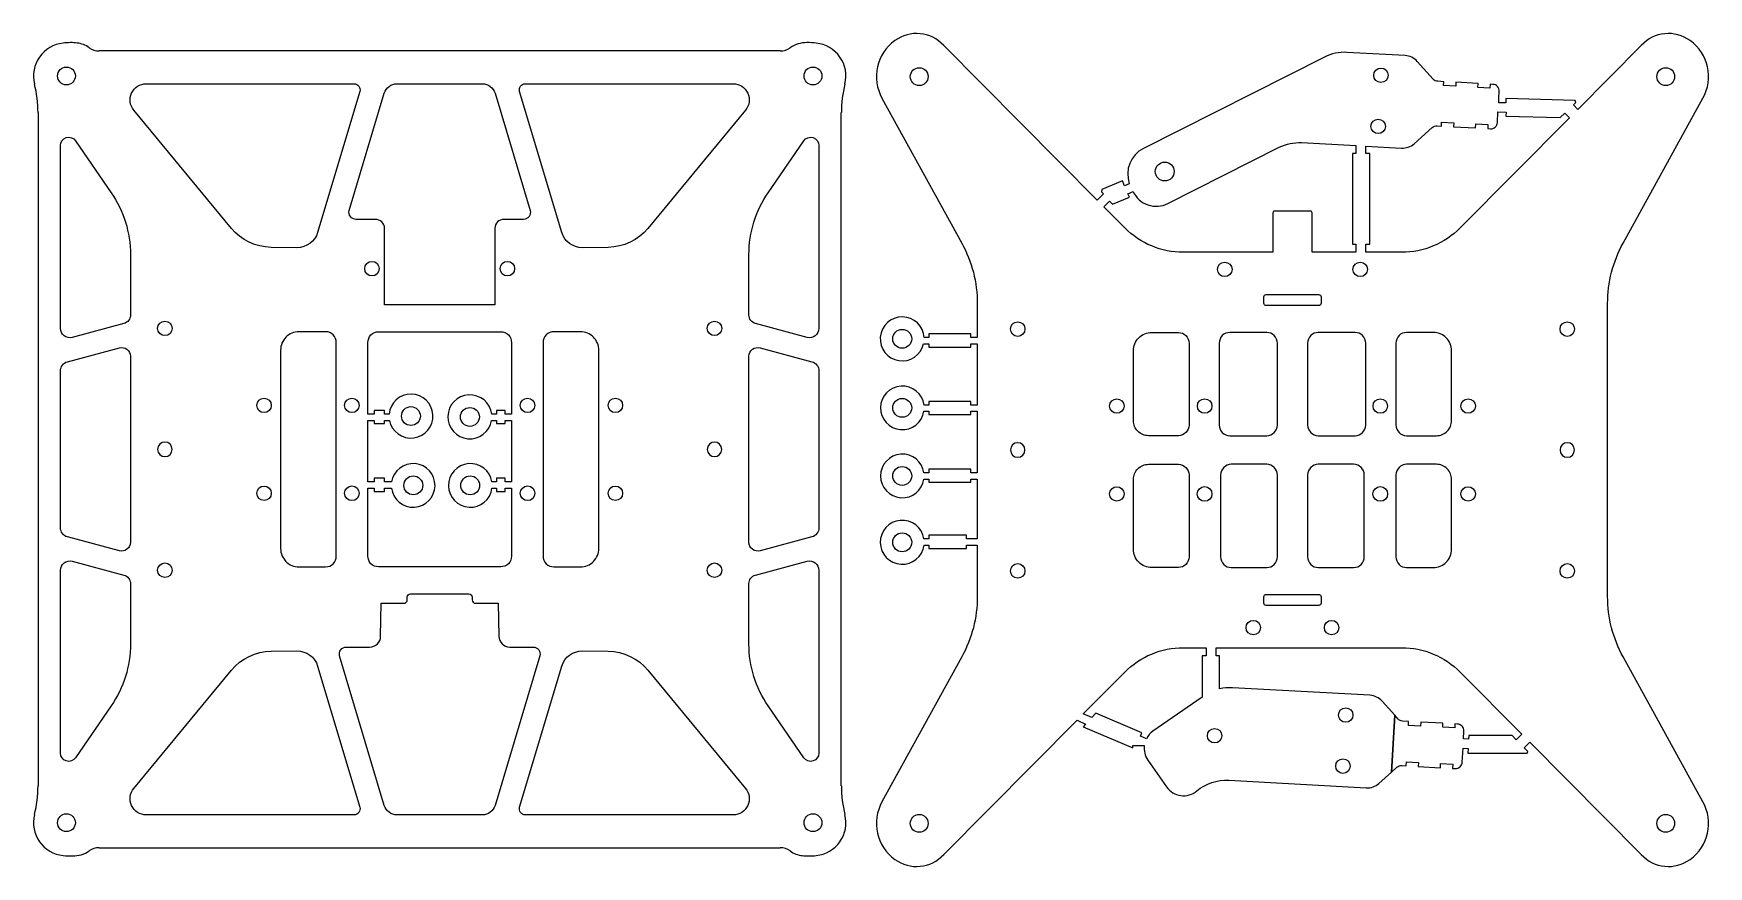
# Model space of a CAD drawing. Header units: millimetres. Extents: x -386 to -5, y -196 to -6.
import ezdxf

# ---------------------------------------------------------------- set-up
doc = ezdxf.new("R2010")
doc.units = ezdxf.units.MM
doc.layers.get('0').update_dxf_attribs({"linetype": 'CONTINUOUS'})

msp = doc.modelspace()

# ---------------------------------------------------------------- linework, layer by layer
for p, q in [((-216.43, -10.09), (-371.55, -10.09)), ((-385.46, -24.13), (-385.46, -177.42)), ((-202.53, -177.42), (-202.53, -24.13)), ((-371.55, -191.46), (-216.43, -191.46))]:
    msp.add_line(p, q)
for points in [[(-148.85, -162.43), (-146.89, -163.38), (-147.46, -163.95), (-136.16, -168.76), (-136.16, -168.22), (-133.54, -168.22, 0.186095), (-132.73, -171.51), (-128.46, -177.63, 0.440606), (-121.57, -178.55, -0.190455), (-114.28, -176.13), (-82.98, -177.85, 0.198912), (-80.11, -176.84), (-77.22, -174.26), (-76.51, -161.31), (-79.39, -158.09, 0.198912), (-82.14, -156.78), (-113.48, -155.05, 0.070142), (-116.38, -155.3), (-116.38, -147.77), (-117.18, -147.77), (-117.18, -145.93), (-74.95, -145.93, -0.199797), (-61.61, -151.48), (-47.59, -165.6), (-48.88, -166.88), (-49.8, -165.96), (-59.65, -165.96), (-59.7, -166.76), (-60.85, -166.7), (-60.75, -164.93, 0.414214), (-62.18, -163.33), (-62.8, -163.29), (-62.85, -164.21), (-65.59, -164.06), (-65.54, -163.14), (-70.6, -162.86), (-70.65, -163.78), (-73.39, -163.63), (-73.34, -162.71), (-74.72, -162.64, -0.198912), (-75.77, -162.13), (-76.51, -161.31), (-77.22, -174.26), (-75.99, -173.15, -0.198912), (-74.89, -172.77), (-73.9, -172.82), (-73.85, -171.9), (-71.1, -172.06), (-71.15, -172.97), (-66.1, -173.25), (-66.05, -172.33), (-63.3, -172.48), (-63.35, -173.4), (-62.74, -173.44, 0.414214), (-61.14, -172), (-60.96, -168.79), (-59.81, -168.85), (-59.87, -169.96), (-46.37, -169.96), (-46.21, -169.57), (-47.06, -168.72), (-45.77, -167.44), (-20.36, -193.02, 0.382153), (-9.23, -194.13, 0.377547), (-6.31, -181.02), (-24.49, -148.03, -0.126539), (-28.02, -134.29), (-28.02, -67.58, -0.126539), (-24.49, -53.83), (-6.31, -20.84, 0.377547), (-9.23, -7.73, 0.382153), (-20.36, -8.84), (-34.79, -23.38), (-35.79, -22.39), (-35.25, -21.84), (-35.44, -21.35), (-51.17, -20.9), (-51.17, -21.92), (-52.82, -21.92), (-52.82, -20.85), (-52.73, -19.29, 0.414214), (-54.17, -17.69), (-54.78, -17.66), (-54.83, -18.57), (-57.58, -18.42), (-57.53, -17.5), (-62.58, -17.23), (-62.63, -18.14), (-65.37, -17.99), (-65.32, -17.08), (-66.71, -17, -0.198912), (-67.76, -16.5), (-71.37, -12.46, 0.198912), (-74.12, -11.14), (-87.39, -10.41, 0.131393), (-92.51, -11.48), (-133.73, -32.29, 0.37663), (-136.95, -40.3), (-138.04, -40.77), (-138.51, -39.66), (-143.19, -41.66), (-143.29, -42.15), (-142.84, -42.6), (-144.27, -44.03), (-179.22, -8.84, 0.382153), (-190.36, -7.73, 0.377547), (-193.27, -20.84), (-175.1, -53.83, -0.126539), (-171.56, -67.58), (-171.56, -75.34), (-173.04, -75.34), (-173.04, -74.51), (-182.6, -74.51), (-182.6, -75.34), (-183.67, -75.34, 13.879427), (-183.79, -76.77), (-182.6, -76.77), (-182.6, -77.51), (-173.04, -77.51), (-173.04, -76.77), (-171.56, -76.77), (-171.56, -90.69), (-173.04, -90.69), (-173.04, -89.86), (-182.6, -89.86), (-182.6, -90.69), (-183.7, -90.69, 13.932549), (-183.72, -92.11), (-182.6, -92.11), (-182.6, -92.86), (-173.04, -92.86), (-173.04, -92.11), (-171.56, -92.11), (-171.56, -106.12), (-173.04, -106.12), (-173.04, -105.29), (-182.6, -105.29), (-182.6, -106.12), (-183.71, -106.12, 13.93367), (-183.71, -107.54), (-182.6, -107.54), (-182.6, -108.29), (-173.04, -108.29), (-173.04, -107.54), (-171.56, -107.54), (-171.56, -121.15), (-174.03, -121.15), (-174.03, -120.32), (-182.6, -120.32), (-182.6, -121.15), (-183.72, -121.15, 13.931601), (-183.7, -122.58), (-182.6, -122.58), (-182.6, -123.32), (-174.03, -123.32), (-174.03, -122.58), (-171.56, -122.58), (-171.56, -134.29, -0.126539), (-175.1, -148.03), (-193.27, -181.02, 0.377547), (-190.36, -194.13, 0.382153), (-179.22, -193.02)], [(-312.19, -19.29), (-321.79, -51.41, -0.334614), (-326.49, -54.87), (-332.35, -54.8, -0.22064), (-341.42, -50.47), (-363.65, -23.58, -0.63453), (-360.82, -17.56), (-313.48, -17.56, -0.50208)], [(-303.73, -17.56), (-284.25, -17.56, -0.331487), (-281.38, -19.7), (-273.4, -46.38, -0.50208), (-274.92, -48.42), (-279.37, -48.42, 0.408991), (-281.44, -50.45), (-281.44, -67.89), (-306.54, -67.89), (-306.54, -50.45, 0.408991), (-308.61, -48.42), (-313.06, -48.42, -0.50208), (-314.58, -46.38), (-306.61, -19.7, -0.331487)], [(-266.19, -51.41), (-275.79, -19.29, -0.50208), (-274.5, -17.56), (-227.16, -17.56, -0.63453), (-224.33, -23.58), (-246.56, -50.47, -0.22064), (-255.63, -54.8), (-261.49, -54.87, -0.334614)], [(-38.82, -25.26), (-37.8, -24.23), (-36.71, -25.3), (-61.61, -50.38, -0.199797), (-74.95, -55.93), (-83.06, -55.93), (-83.06, -54.09), (-82.14, -54.09), (-82.14, -33.44), (-83.06, -33.44), (-83.06, -31.77), (-74.96, -32.21, 0.198912), (-72.09, -31.2), (-67.97, -27.51, -0.198912), (-66.88, -27.13), (-65.88, -27.18), (-65.83, -26.27), (-63.08, -26.42), (-63.13, -27.33), (-58.08, -27.61), (-58.03, -26.7), (-55.29, -26.85), (-55.34, -27.76), (-54.72, -27.8, 0.414214), (-53.12, -26.36), (-52.99, -23.92), (-51.15, -24.02), (-51.2, -24.9)], [(-376.91, -30.56), (-368.8, -42.35, -0.151815), (-364.41, -56.45), (-364.41, -70.2, -0.339454), (-365.9, -72.14), (-377.67, -75.29, -0.493145), (-380.34, -73.24), (-380.34, -31.62, -0.73639)], [(-219.18, -42.35), (-211.07, -30.56, -0.73639), (-207.64, -31.62), (-207.64, -73.24, -0.493145), (-210.31, -75.29), (-222.08, -72.14, -0.339454), (-223.57, -70.2), (-223.57, -56.45, -0.151815)], [(-136.1, -42.09, 0.422622), (-128.16, -44.83), (-102.79, -32.02, -0.131393), (-97.72, -30.96), (-85.33, -31.64), (-85.33, -33.44), (-86.14, -33.44), (-86.14, -54.09), (-85.33, -54.09), (-85.33, -55.93), (-95.33, -55.93), (-95.33, -46.91, 0.414214), (-95.69, -46.54), (-103.89, -46.54, 0.414214), (-104.25, -46.91), (-104.25, -55.93), (-124.63, -55.93, -0.199797), (-137.97, -50.38), (-142.76, -45.55), (-141.46, -44.26), (-140.76, -44.97), (-136.93, -43.34), (-137.25, -42.58)], [(-105.78, -65.54), (-93.81, -65.54, -0.414214), (-93.29, -66.06), (-93.29, -67.52, -0.414214), (-93.81, -68.04), (-105.78, -68.04, -0.414214), (-106.29, -67.52), (-106.29, -66.06, -0.414214)], [(-319.97, -127.53, 0.414214), (-317.54, -125.1), (-317.54, -76.45, 0.414214), (-319.97, -74.02), (-326.05, -74.02, 0.414214), (-330.22, -78.2), (-330.22, -123.35, 0.414214), (-326.05, -127.53)], [(-282.1, -108.21, 13.93258), (-282.08, -109.63), (-281.02, -109.63), (-281.02, -110.35), (-279.06, -110.35), (-279.06, -109.63), (-277.63, -109.63), (-277.63, -125.1, -0.414214), (-280.06, -127.53), (-307.92, -127.53, -0.414214), (-310.35, -125.1), (-310.35, -109.63), (-308.88, -109.63), (-308.88, -110.35), (-306.54, -110.35), (-306.54, -109.63), (-304.96, -109.63, 13.93258), (-304.94, -108.21), (-306.54, -108.21), (-306.54, -107.35), (-308.88, -107.35), (-308.88, -108.21), (-310.35, -108.21), (-310.35, -94.2), (-308.88, -94.2), (-308.88, -94.93), (-306.54, -94.93), (-306.54, -94.2), (-305.44, -94.2, 13.911354), (-305.52, -92.77), (-306.54, -92.77), (-306.54, -91.93), (-308.88, -91.93), (-308.88, -92.77), (-310.35, -92.77), (-310.35, -76.45, -0.414214), (-307.92, -74.02), (-280.06, -74.02, -0.414214), (-277.63, -76.45), (-277.63, -92.77), (-279.06, -92.77), (-279.06, -91.93), (-281.02, -91.93), (-281.02, -92.77), (-282.15, -92.77, 13.93163), (-282.18, -94.2), (-281.02, -94.2), (-281.02, -94.93), (-279.06, -94.93), (-279.06, -94.2), (-277.63, -94.2), (-277.63, -108.21), (-279.06, -108.21), (-279.06, -107.35), (-281.02, -107.35), (-281.02, -108.21)], [(-270.44, -125.1, 0.414214), (-268.01, -127.53), (-261.93, -127.53, 0.414214), (-257.76, -123.35), (-257.76, -78.2, 0.414214), (-261.93, -74.02), (-268.01, -74.02, 0.414214), (-270.44, -76.45)], [(-125.77, -97.67), (-132.58, -97.67, -0.414214), (-136.02, -94.23), (-136.02, -78.35, -0.414214), (-131.85, -74.18), (-125.77, -74.18, -0.414214), (-123.34, -76.61), (-123.34, -95.24, -0.414214)], [(-103.23, -76.61, 0.414214), (-105.66, -74.18), (-114.05, -74.18, 0.414214), (-116.48, -76.61), (-116.48, -95.24, 0.414214), (-114.05, -97.67), (-105.66, -97.67, 0.414214), (-103.23, -95.24)], [(-93.92, -74.18, 0.414214), (-96.35, -76.61), (-96.35, -95.24, 0.414214), (-93.92, -97.67), (-85.54, -97.67, 0.414214), (-83.11, -95.24), (-83.11, -76.61, 0.414214), (-85.54, -74.18)], [(-67, -97.67, 0.414214), (-63.56, -94.23), (-63.56, -78.35, 0.414214), (-67.73, -74.18), (-73.81, -74.18, 0.414214), (-76.24, -76.61), (-76.24, -95.24, 0.414214), (-73.81, -97.67)], [(-364.41, -79.6), (-364.41, -121.95, -0.493145), (-366.94, -123.88), (-378.77, -120.71, -0.339454), (-380.34, -118.67), (-380.34, -82.89, -0.339454), (-378.77, -80.84), (-366.94, -77.67, -0.493145)], [(-223.57, -121.95), (-223.57, -79.6, -0.493145), (-221.04, -77.67), (-209.22, -80.84, -0.339454), (-207.64, -82.89), (-207.64, -118.67, -0.339454), (-209.22, -120.71), (-221.04, -123.88, -0.493145)], [(-354.92, -100.78, 0.999991), (-358.22, -100.78, 0.999991)], [(-229.76, -100.78, 0.999991), (-233.06, -100.78, 0.999991)], [(-164.02, -100.93, 0.999991), (-160.72, -100.93, 0.999991)], [(-35.56, -100.93, 0.999991), (-38.86, -100.93, 0.999991)], [(-132.58, -104.19), (-125.77, -104.19, -0.414214), (-123.34, -106.62), (-123.34, -125.25, -0.414214), (-125.77, -127.68), (-131.85, -127.68, -0.414214), (-136.02, -123.51), (-136.02, -107.64, -0.414214)], [(-105.66, -127.68, 0.414214), (-103.23, -125.25), (-103.23, -106.62, 0.414214), (-105.66, -104.19), (-113.72, -104.19, 0.414214), (-116.15, -106.62), (-116.15, -125.25, 0.414214), (-113.72, -127.68)], [(-96.35, -125.25, 0.414214), (-93.92, -127.68), (-85.86, -127.68, 0.414214), (-83.43, -125.25), (-83.43, -106.62, 0.414214), (-85.86, -104.19), (-93.92, -104.19, 0.414214), (-96.35, -106.62)], [(-76.24, -125.25, 0.414214), (-73.81, -127.68), (-67.73, -127.68, 0.414214), (-63.56, -123.51), (-63.56, -107.64, 0.414214), (-67, -104.19), (-73.81, -104.19, 0.414214), (-76.24, -106.62)], [(-368.8, -159.2), (-376.91, -170.99, -0.73639), (-380.34, -169.93), (-380.34, -128.31, -0.493145), (-377.67, -126.26), (-365.9, -129.41, -0.339454), (-364.41, -131.35), (-364.41, -145.1, -0.151815)], [(-211.07, -170.99), (-219.18, -159.2, -0.151815), (-223.57, -145.1), (-223.57, -131.35, -0.339454), (-222.08, -129.41), (-210.31, -126.26, -0.493145), (-207.64, -128.31), (-207.64, -169.93, -0.73639)], [(-301.37, -135.04), (-301.37, -134.37, -0.414214), (-300.66, -133.66), (-287.32, -133.66, -0.414214), (-286.61, -134.37), (-286.61, -135.04, 0.414214), (-285.82, -135.83), (-280.67, -135.83), (-280.54, -143.31, 0.408991), (-278.03, -145.78), (-272.72, -145.78, -0.50208), (-271.2, -147.81), (-281.38, -181.85, -0.331487), (-284.25, -183.99), (-303.73, -183.99, -0.331487), (-306.61, -181.85), (-316.78, -147.81, -0.50208), (-315.26, -145.78), (-309.95, -145.78, 0.408991), (-307.44, -143.31), (-307.31, -135.83), (-302.16, -135.83, 0.414214)], [(-106.29, -135.8), (-106.29, -134.34, -0.414214), (-105.78, -133.82), (-93.81, -133.82, -0.414214), (-93.29, -134.34), (-93.29, -135.8, -0.414214), (-93.81, -136.32), (-105.78, -136.32, -0.414214)], [(-321.79, -150.14), (-312.19, -182.26, -0.50208), (-313.48, -183.99), (-360.82, -183.99, -0.63453), (-363.65, -177.97), (-341.42, -151.08, -0.22064), (-332.35, -146.75), (-326.49, -146.68, -0.334614)], [(-275.79, -182.26), (-266.19, -150.14, -0.334614), (-261.49, -146.68), (-255.63, -146.75, -0.22064), (-246.56, -151.08), (-224.33, -177.97, -0.63453), (-227.16, -183.99), (-274.5, -183.99, -0.50208)], [(-145.52, -161.83), (-147.44, -161.02), (-137.97, -151.48, -0.199797), (-124.63, -145.93), (-119.46, -145.93), (-119.46, -147.77), (-120.38, -147.77), (-120.38, -157.16), (-131.56, -164.95, 0.1228), (-133.06, -166.67), (-134.43, -166.08), (-134.09, -165.29), (-144.55, -160.84)]]:
    msp.add_lwpolyline(points, format="xyb", close=True)
for centre, radius in [((-378.99, -15.78), 2.03), ((-208.99, -15.78), 2.03), ((-184.79, -15.93), 2.03), ((-79.64, -15.63), 1.65), ((-14.79, -15.93), 2.03), ((-80.28, -27.26), 1.65), ((-128.88, -37.54), 2.15), ((-309.41, -59.65), 1.65), ((-278.57, -59.65), 1.65), ((-115.21, -59.81), 1.65), ((-84.37, -59.81), 1.65), ((-356.57, -73.25), 1.65), ((-231.41, -73.25), 1.65), ((-162.37, -73.41), 1.65), ((-37.21, -73.41), 1.65), ((-188.66, -75.62), 2.15), ((-333.99, -90.78), 1.65), ((-313.99, -90.78), 1.65), ((-300.54, -93.2), 2.15), ((-287.11, -93.4), 2.15), ((-273.99, -90.78), 1.65), ((-253.99, -90.78), 1.65), ((-188.66, -91.34), 2.15), ((-139.79, -90.93), 1.65), ((-119.79, -90.93), 1.65), ((-79.79, -90.93), 1.65), ((-59.79, -90.93), 1.65), ((-188.66, -106.84), 2.15), ((-333.99, -110.78), 1.65), ((-313.99, -110.78), 1.67), ((-300, -108.98), 2.15), ((-287.04, -108.98), 2.15), ((-273.99, -110.78), 1.67), ((-253.99, -110.78), 1.65), ((-139.79, -110.93), 1.65), ((-119.79, -110.93), 1.67), ((-79.79, -110.93), 1.67), ((-59.79, -110.93), 1.65), ((-188.66, -121.95), 2.15), ((-356.57, -128.3), 1.65), ((-231.41, -128.3), 1.65), ((-162.37, -128.45), 1.65), ((-37.21, -128.45), 1.65), ((-108.72, -141.37), 1.65), ((-90.87, -141.37), 1.65), ((-87.66, -161.27), 1.65), ((-117.52, -165.97), 1.65), ((-88.3, -172.89), 1.65), ((-378.99, -185.78), 2.03), ((-208.99, -185.78), 2.03), ((-184.79, -185.93), 2.03), ((-14.79, -185.93), 2.03)]:
    msp.add_circle(centre, radius)
for centre, radius, start, end in [((-378.99, -15.78), 7.5, 95.6566, 194.1279), ((-371.55, -6.28), 3.81, 233.5911, 270), ((-216.43, -6.28), 3.81, 270, 306.4089), ((-208.99, -15.78), 7.5, -14.1279, 84.3434), ((-412.18, -24.13), 26.72, 0, 14.1279), ((-175.8, -24.13), 26.72, 165.8721, 180), ((-412.18, -177.42), 26.72, -14.1279, 0), ((-175.8, -177.42), 26.72, 180, 194.1279), ((-378.99, -185.78), 7.5, 165.8721, 264.3434), ((-208.99, -185.78), 7.5, -84.3434, 14.1279), ((-371.55, -195.27), 3.81, 90, 126.4089), ((-216.43, -195.27), 3.81, 53.5911, 90)]:
    msp.add_arc(centre, radius, start, end)
for points, knots in [([(-373.81, -9.35), (-374.21, -9.05), (-374.65, -8.81), (-375.58, -8.46), (-376.07, -8.35), (-377.56, -8.14), (-378.63, -8.19), (-379.73, -8.31)], [-0.6599811, -0.6599811, -0.6599811, -0.6599811, -0.4951997, -0.4951997, -0.3321125, -0.3321125, 0, 0, 0, 0]), ([(-208.25, -8.31), (-209.7, -8.15), (-211.09, -8.12), (-213.01, -8.65), (-213.62, -8.94), (-214.17, -9.35)], [-0.597447, -0.597447, -0.597447, -0.597447, -0.2059673, -0.2059673, 0, 0, 0, 0]), ([(-379.73, -193.24), (-378.28, -193.4), (-376.89, -193.43), (-374.97, -192.9), (-374.36, -192.61), (-373.81, -192.2)], [-0.597447, -0.597447, -0.597447, -0.597447, -0.2059673, -0.2059673, 0, 0, 0, 0]), ([(-214.17, -192.2), (-213.77, -192.5), (-213.33, -192.74), (-212.4, -193.09), (-211.91, -193.2), (-210.42, -193.41), (-209.35, -193.36), (-208.25, -193.24)], [-0.6599811, -0.6599811, -0.6599811, -0.6599811, -0.4951997, -0.4951997, -0.3321125, -0.3321125, 0, 0, 0, 0])]:
    msp.add_open_spline(points, degree=3, knots=knots)

doc.saveas('drawing.dxf')
